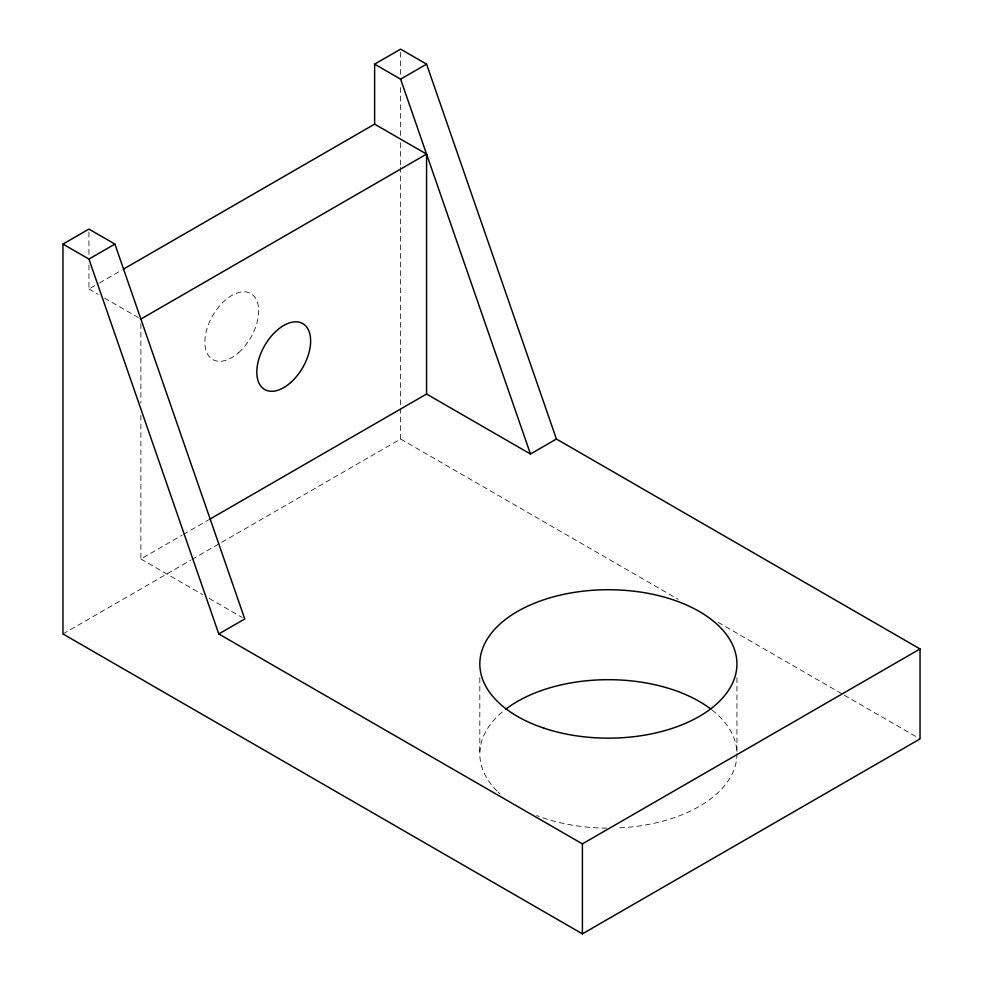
<?xml version="1.0" encoding="UTF-8"?>
<svg xmlns="http://www.w3.org/2000/svg" width="983" height="983" viewBox="0 0 983 983"><rect width="100%" height="100%" fill="white"/><g stroke="black" fill="none" stroke-linecap="round" stroke-linejoin="round"><path stroke-width="0.74" stroke-dasharray="4.92 3.69" d="M88.937 265.078L88.937 289.063L98.239 283.694M99.566 282.932L122.15 269.883M140.876 415.33L140.876 558.983L182.076 535.194M183.403 534.433L208.642 519.847M62.961 633.949L190.567 560.273M191.906 559.511L400.597 439.02L678.258 599.323M718.106 622.337L842.984 694.428M844.311 695.202L920.039 738.921M88.937 289.063L98.03 294.31M104.517 298.07L138.284 317.558M140.876 558.983L202.682 594.666M209.256 598.463L242.137 617.435M736.931 677.668L736.931 753.912M479.815 677.668L479.815 753.912M400.597 52.222L400.597 76.785M400.597 87.524L400.597 136.637M400.597 142.781L400.597 165.808M400.597 167.343L400.597 439.02M140.876 323.64L140.876 403.104M88.937 232.086L88.937 256.084M712.159 710.107A128.552 74.216 0 0 1 724.68 785.54A128.552 74.216 0 0 1 615.985 828.005M606.855 828.128A128.552 74.216 0 0 1 536.62 815.497M500.114 793.932A128.552 74.216 0 0 1 498.037 792.003M497.042 791.02A128.552 74.216 0 0 1 504.598 710.107M238.746 352.553A38.067 21.97 -60 0 0 250.812 293.598A38.067 21.97 -60 0 0 205.779 333.52A38.067 21.97 -60 0 0 238.746 352.553"/><path stroke-width="1.47" d="M62.961 244.079L88.937 229.088L114.9 244.079L244.767 618.958L218.791 633.949L88.937 259.082L62.961 244.079L62.961 633.949L582.403 933.85L920.039 738.921L920.039 648.952L556.427 439.02L426.573 64.141L400.597 49.15L374.621 64.141L374.621 124.128L123.477 269.121M88.937 259.082L114.9 244.079M374.621 64.141L400.597 79.144L426.573 64.141M140.876 319.057L426.573 154.11L426.573 394.036L209.981 519.085M426.573 394.036L530.464 454.011L556.427 439.02M218.791 633.949L582.403 843.881L920.039 648.952M374.621 124.128L426.573 154.11M400.597 79.144L530.464 454.011M582.403 843.881L582.403 933.85M505.778 709.185A128.552 74.216 0 0 1 710.967 709.185M544.103 728.219A128.552 74.216 0 0 0 736.931 663.943A128.552 74.216 0 0 0 544.103 599.667A128.552 74.216 0 0 0 544.103 728.219M290.685 382.547A38.067 21.97 -60 0 0 302.752 323.579A38.067 21.97 -60 0 0 257.73 363.513A38.067 21.97 -60 0 0 290.685 382.547"/></g></svg>
